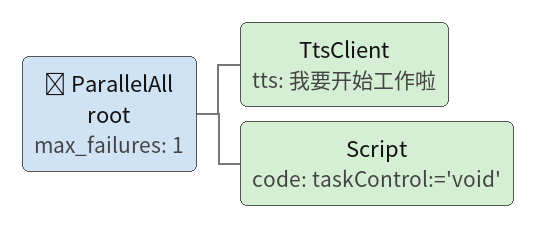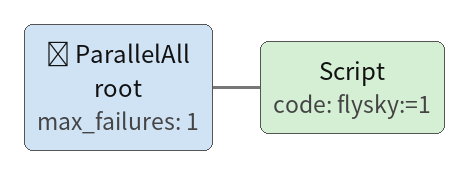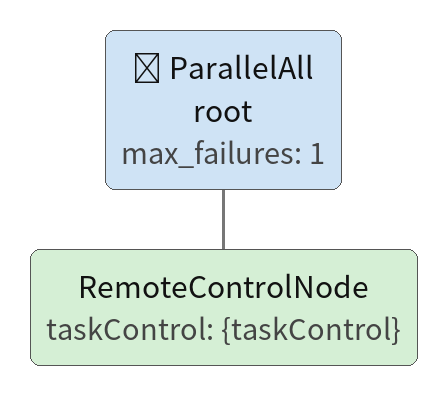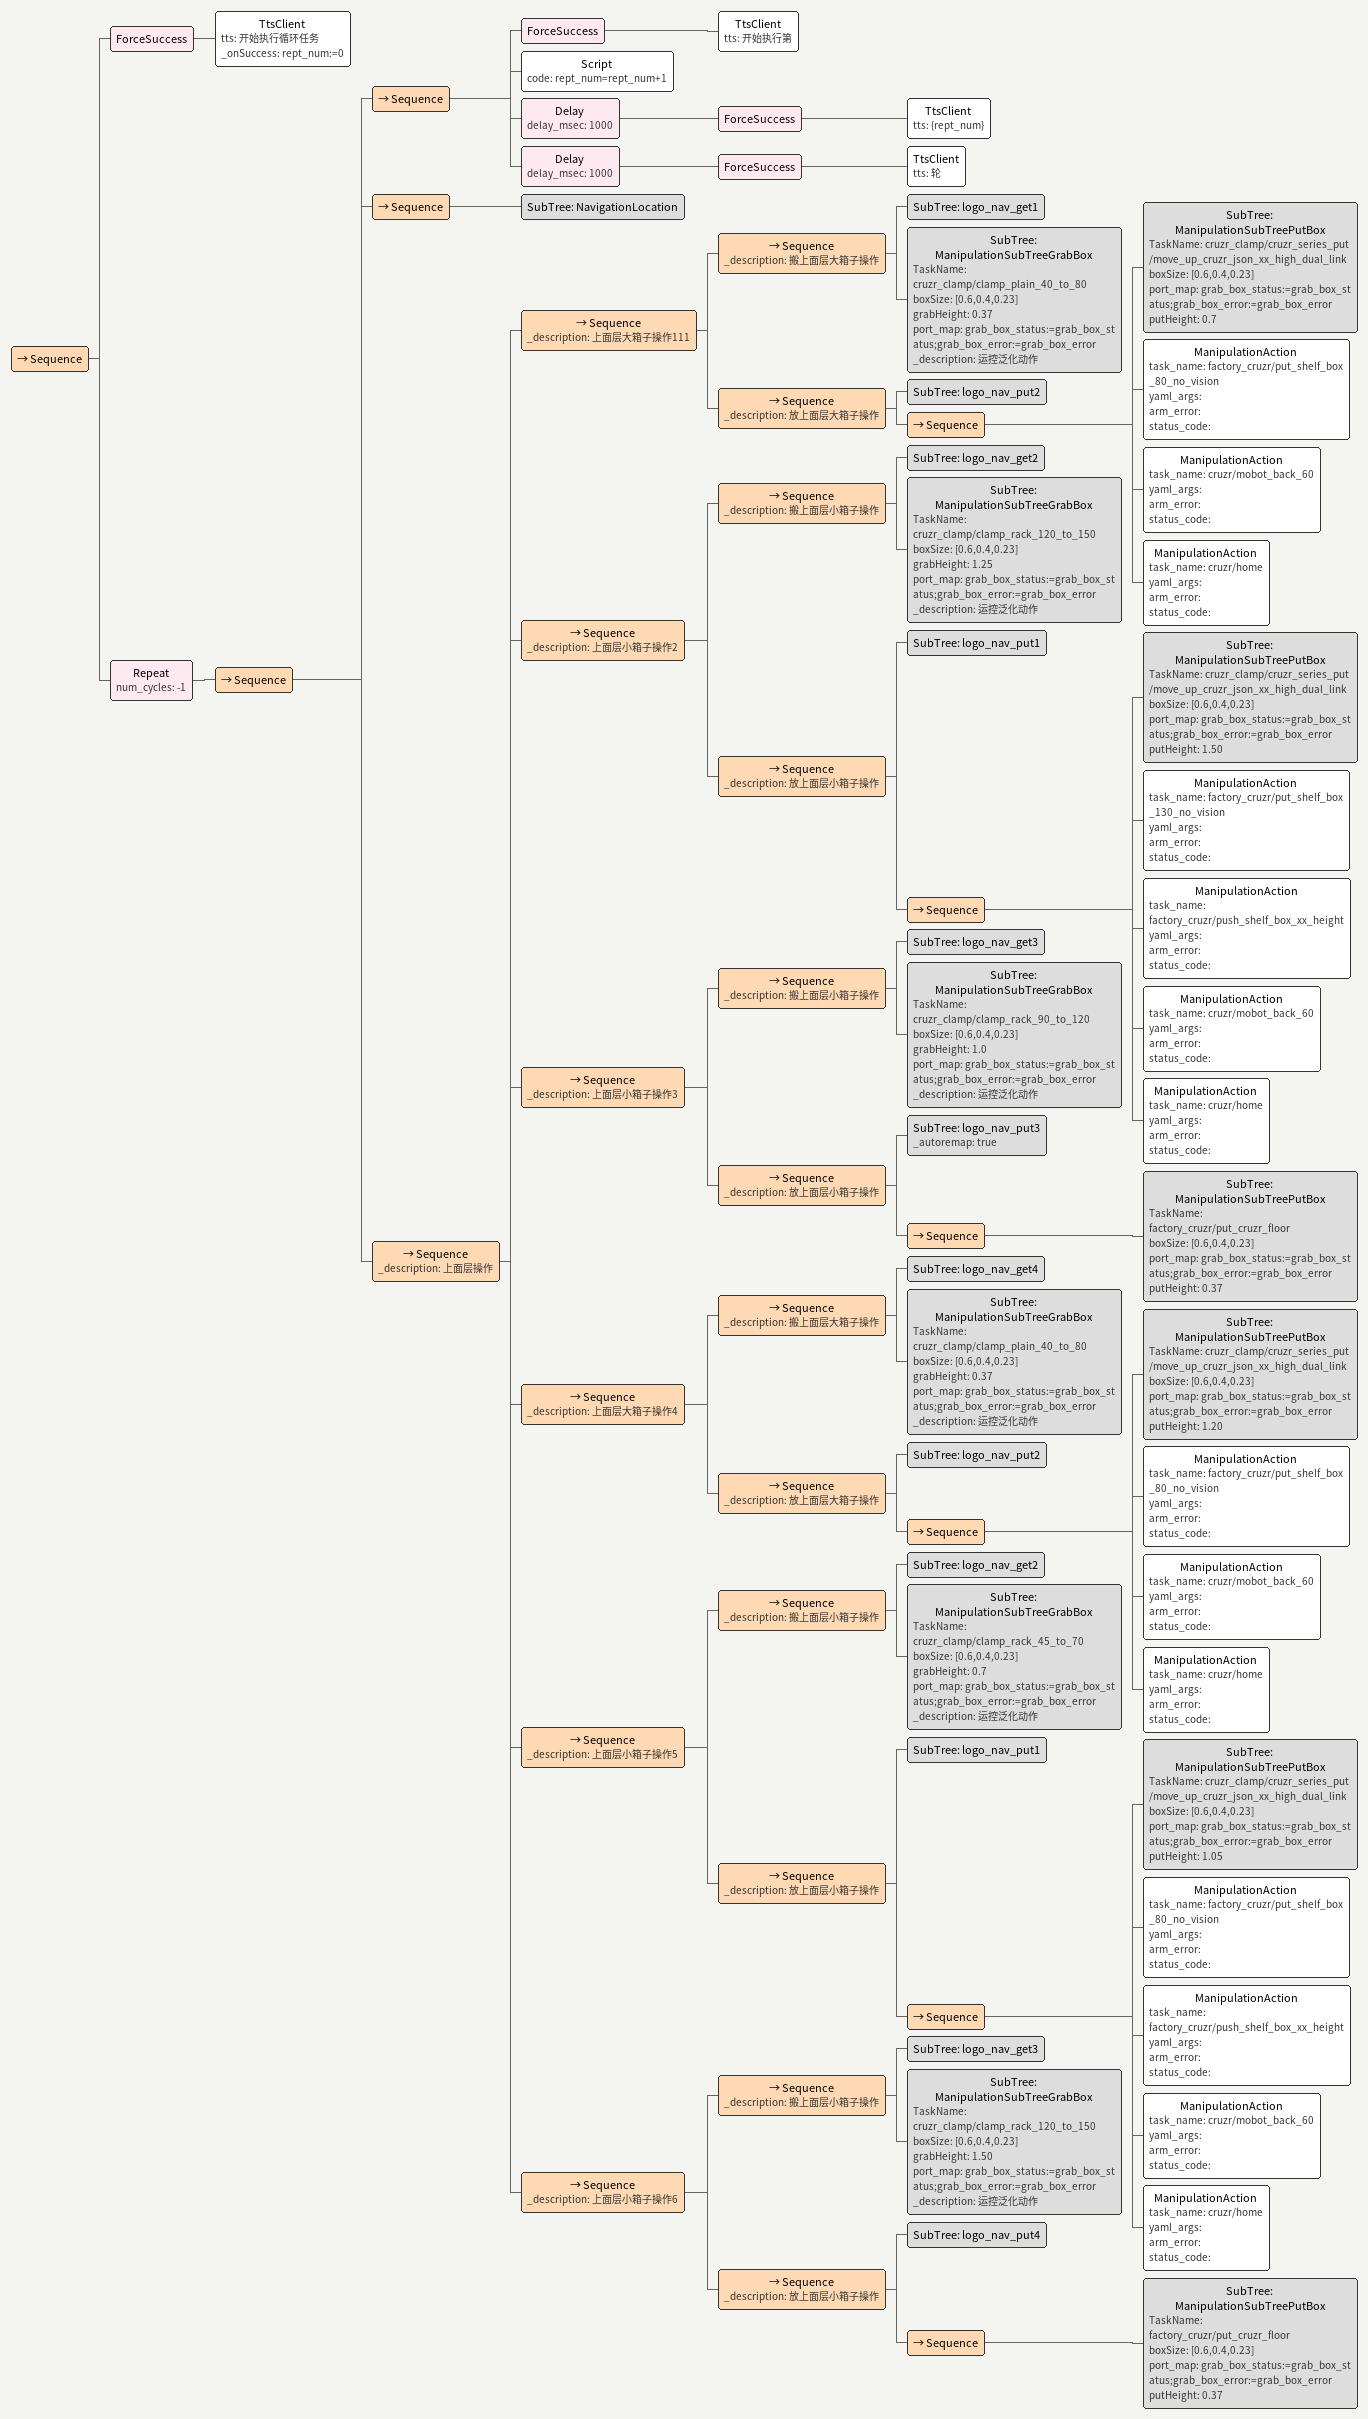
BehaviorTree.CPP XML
<ParallelAll name="root" max_failures="1">
  <TtsClient tts="我要开始工作啦"/>
  <Script code=" taskControl:='void'"/>
</ParallelAll>

<ParallelAll name="root" max_failures="1">
  <Script code=" flysky:=1"/>
</ParallelAll>

<ParallelAll name="root" max_failures="1">
  <RemoteControlNode taskControl="{taskControl}"/>
</ParallelAll>

<Sequence>
  <ForceSuccess>
    <TtsClient tts="开始执行循环任务" _onSuccess="rept_num:=0"/>
  </ForceSuccess>
  <Repeat num_cycles="-1">
    <Sequence>
      <Sequence>
        <ForceSuccess>
          <TtsClient tts="开始执行第"/>
        </ForceSuccess>
        <Script code="rept_num=rept_num+1"/>
        <Delay delay_msec="1000">
          <ForceSuccess>
            <TtsClient tts="{rept_num}"/>
          </ForceSuccess>
        </Delay>
        <Delay delay_msec="1000">
          <ForceSuccess>
            <TtsClient tts="轮"/>
          </ForceSuccess>
        </Delay>
      </Sequence>
      <Sequence>
        <SubTree ID="NavigationLocation"/>
      </Sequence>
      <Sequence _description="上面层操作">
        <Sequence _description="上面层大箱子操作111">
          <Sequence _description="搬上面层大箱子操作">
            <SubTree ID="logo_nav_get1"/>
            <SubTree ID="ManipulationSubTreeGrabBox" TaskName="cruzr_clamp/clamp_plain_40_to_80" boxSize="[0.6,0.4,0.23]" grabHeight="0.37" port_map="grab_box_status:=grab_box_status;grab_box_error:=grab_box_error" _description="运控泛化动作"/>
          </Sequence>
          <Sequence _description="放上面层大箱子操作">
            <SubTree ID="logo_nav_put2"/>
            <Sequence>
              <SubTree ID="ManipulationSubTreePutBox" TaskName="cruzr_clamp/cruzr_series_put/move_up_cruzr_json_xx_high_dual_link" boxSize="[0.6,0.4,0.23]" port_map="grab_box_status:=grab_box_status;grab_box_error:=grab_box_error" putHeight="0.7"/>
              <ManipulationAction task_name="factory_cruzr/put_shelf_box_80_no_vision" yaml_args="" arm_error="" status_code=""/>
              <ManipulationAction task_name="cruzr/mobot_back_60" yaml_args="" arm_error="" status_code=""/>
              <ManipulationAction task_name="cruzr/home" yaml_args="" arm_error="" status_code=""/>
            </Sequence>
          </Sequence>
        </Sequence>
        <Sequence _description="上面层小箱子操作2">
          <Sequence _description="搬上面层小箱子操作">
            <SubTree ID="logo_nav_get2"/>
            <SubTree ID="ManipulationSubTreeGrabBox" TaskName="cruzr_clamp/clamp_rack_120_to_150" boxSize="[0.6,0.4,0.23]" grabHeight="1.25" port_map="grab_box_status:=grab_box_status;grab_box_error:=grab_box_error" _description="运控泛化动作"/>
          </Sequence>
          <Sequence _description="放上面层小箱子操作">
            <SubTree ID="logo_nav_put1"/>
            <Sequence>
              <SubTree ID="ManipulationSubTreePutBox" TaskName="cruzr_clamp/cruzr_series_put/move_up_cruzr_json_xx_high_dual_link" boxSize="[0.6,0.4,0.23]" port_map="grab_box_status:=grab_box_status;grab_box_error:=grab_box_error" putHeight="1.50"/>
              <ManipulationAction task_name="factory_cruzr/put_shelf_box_130_no_vision" yaml_args="" arm_error="" status_code=""/>
              <ManipulationAction task_name="factory_cruzr/push_shelf_box_xx_height" yaml_args="" arm_error="" status_code=""/>
              <ManipulationAction task_name="cruzr/mobot_back_60" yaml_args="" arm_error="" status_code=""/>
              <ManipulationAction task_name="cruzr/home" yaml_args="" arm_error="" status_code=""/>
            </Sequence>
          </Sequence>
        </Sequence>
        <Sequence _description="上面层小箱子操作3">
          <Sequence _description="搬上面层小箱子操作">
            <SubTree ID="logo_nav_get3"/>
            <SubTree ID="ManipulationSubTreeGrabBox" TaskName="cruzr_clamp/clamp_rack_90_to_120" boxSize="[0.6,0.4,0.23]" grabHeight="1.0" port_map="grab_box_status:=grab_box_status;grab_box_error:=grab_box_error" _description="运控泛化动作"/>
          </Sequence>
          <Sequence _description="放上面层小箱子操作">
            <SubTree ID="logo_nav_put3" _autoremap="true"/>
            <Sequence>
              <SubTree ID="ManipulationSubTreePutBox" TaskName="factory_cruzr/put_cruzr_floor" boxSize="[0.6,0.4,0.23]" port_map="grab_box_status:=grab_box_status;grab_box_error:=grab_box_error" putHeight="0.37"/>
            </Sequence>
          </Sequence>
        </Sequence>
        <Sequence _description="上面层大箱子操作4">
          <Sequence _description="搬上面层大箱子操作">
            <SubTree ID="logo_nav_get4"/>
            <SubTree ID="ManipulationSubTreeGrabBox" TaskName="cruzr_clamp/clamp_plain_40_to_80" boxSize="[0.6,0.4,0.23]" grabHeight="0.37" port_map="grab_box_status:=grab_box_status;grab_box_error:=grab_box_error" _description="运控泛化动作"/>
          </Sequence>
          <Sequence _description="放上面层大箱子操作">
            <SubTree ID="logo_nav_put2"/>
            <Sequence>
              <SubTree ID="ManipulationSubTreePutBox" TaskName="cruzr_clamp/cruzr_series_put/move_up_cruzr_json_xx_high_dual_link" boxSize="[0.6,0.4,0.23]" port_map="grab_box_status:=grab_box_status;grab_box_error:=grab_box_error" putHeight="1.20"/>
              <ManipulationAction task_name="factory_cruzr/put_shelf_box_80_no_vision" yaml_args="" arm_error="" status_code=""/>
              <ManipulationAction task_name="cruzr/mobot_back_60" yaml_args="" arm_error="" status_code=""/>
              <ManipulationAction task_name="cruzr/home" yaml_args="" arm_error="" status_code=""/>
            </Sequence>
          </Sequence>
        </Sequence>
        <Sequence _description="上面层小箱子操作5">
          <Sequence _description="搬上面层小箱子操作">
            <SubTree ID="logo_nav_get2"/>
            <SubTree ID="ManipulationSubTreeGrabBox" TaskName="cruzr_clamp/clamp_rack_45_to_70" boxSize="[0.6,0.4,0.23]" grabHeight="0.7" port_map="grab_box_status:=grab_box_status;grab_box_error:=grab_box_error" _description="运控泛化动作"/>
          </Sequence>
          <Sequence _description="放上面层小箱子操作">
            <SubTree ID="logo_nav_put1"/>
            <Sequence>
              <SubTree ID="ManipulationSubTreePutBox" TaskName="cruzr_clamp/cruzr_series_put/move_up_cruzr_json_xx_high_dual_link" boxSize="[0.6,0.4,0.23]" port_map="grab_box_status:=grab_box_status;grab_box_error:=grab_box_error" putHeight="1.05"/>
              <ManipulationAction task_name="factory_cruzr/put_shelf_box_80_no_vision" yaml_args="" arm_error="" status_code=""/>
              <ManipulationAction task_name="factory_cruzr/push_shelf_box_xx_height" yaml_args="" arm_error="" status_code=""/>
              <ManipulationAction task_name="cruzr/mobot_back_60" yaml_args="" arm_error="" status_code=""/>
              <ManipulationAction task_name="cruzr/home" yaml_args="" arm_error="" status_code=""/>
            </Sequence>
          </Sequence>
        </Sequence>
        <Sequence _description="上面层小箱子操作6">
          <Sequence _description="搬上面层小箱子操作">
            <SubTree ID="logo_nav_get3"/>
            <SubTree ID="ManipulationSubTreeGrabBox" TaskName="cruzr_clamp/clamp_rack_120_to_150" boxSize="[0.6,0.4,0.23]" grabHeight="1.50" port_map="grab_box_status:=grab_box_status;grab_box_error:=grab_box_error" _description="运控泛化动作"/>
          </Sequence>
          <Sequence _description="放上面层小箱子操作">
            <SubTree ID="logo_nav_put4"/>
            <Sequence>
              <SubTree ID="ManipulationSubTreePutBox" TaskName="factory_cruzr/put_cruzr_floor" boxSize="[0.6,0.4,0.23]" port_map="grab_box_status:=grab_box_status;grab_box_error:=grab_box_error" putHeight="0.37"/>
            </Sequence>
          </Sequence>
        </Sequence>
      </Sequence>
    </Sequence>
  </Repeat>
</Sequence>
